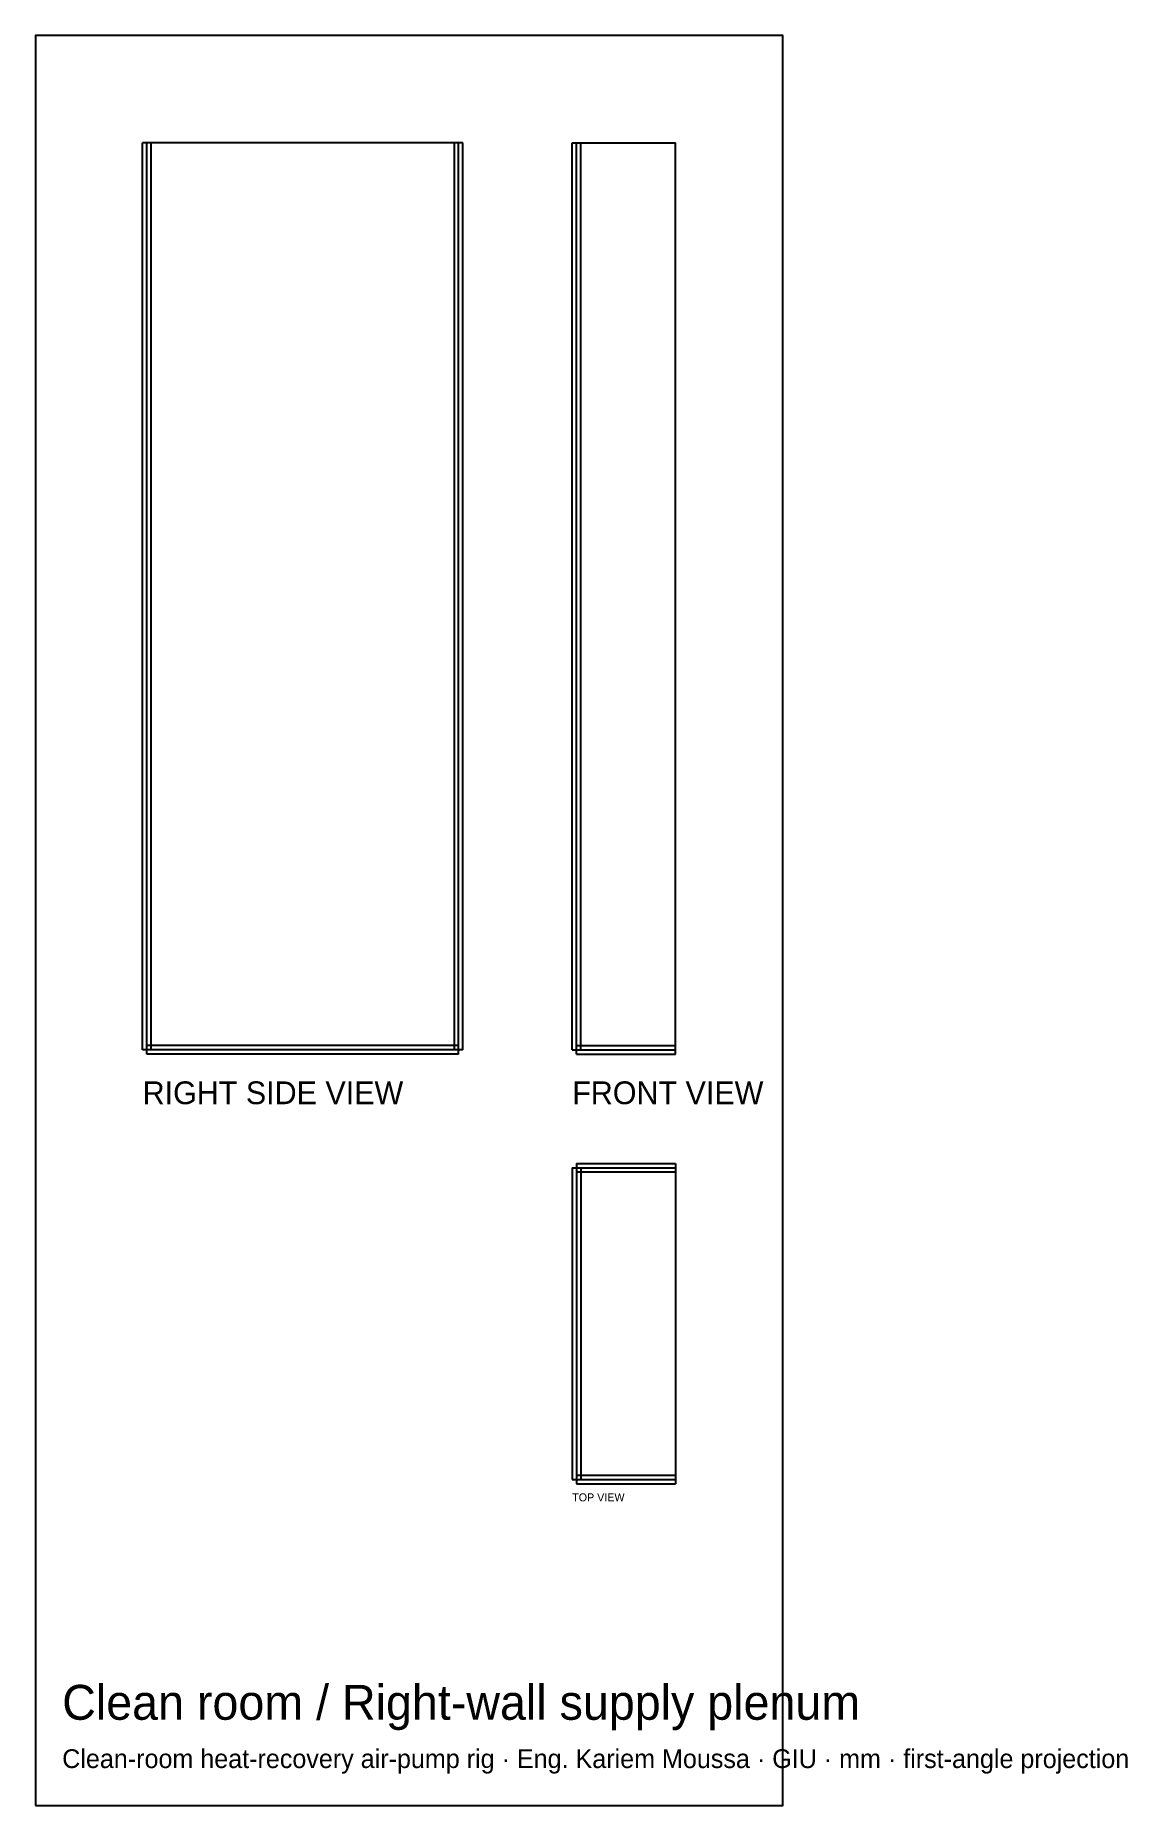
# Model space of a CAD drawing. Header units: millimetres. Extents: x 269 to 654, y -187 to 438.
import ezdxf

# ---------------------------------------------------------------- set-up
doc = ezdxf.new("R2010")
doc.units = ezdxf.units.MM
for name, color, linetype in [('BORDER', 7, 'Continuous'), ('HIDDEN', 8, 'Continuous'), ('TEXT', 5, 'Continuous'), ('VISIBLE', 7, 'Continuous')]:
    doc.layers.add(name, color=color, linetype=linetype)

msp = doc.modelspace()

# ---------------------------------------------------------------- linework, layer by layer
at = {"layer": 'BORDER'}
msp.add_lwpolyline([(269.0736, -186.6192), (532.8464, -186.6192), (532.8464, 437.8464), (269.0736, 437.8464)], close=True, dxfattribs=at)
at = {"layer": 'HIDDEN'}
for points in [[(309.92, 400), (306.92, 400)], [(306.92, 80), (306.92, 400)], [(309.92, 400), (308.42, 400)], [(308.42, 80), (308.42, 400)], [(418.42, 400), (308.42, 400)], [(308.42, 80), (308.42, 400)], [(309.92, 80), (309.92, 400)], [(419.92, 400), (416.92, 400)], [(416.92, 80), (416.92, 400)], [(418.42, 400), (416.92, 400)], [(418.42, 80), (418.42, 400)], [(418.42, 80), (418.42, 400)], [(419.92, 80), (419.92, 400)], [(458.5, 400), (461.5, 400)], [(458.5, 80), (458.5, 400)], [(460, 400), (495, 400)], [(460, 400), (495, 400)], [(460, 80), (460, 400)], [(460, 80), (460, 400)], [(460, 400), (495, 400)], [(460, 80), (460, 400)], [(460, 400), (461.5, 400)], [(461.5, 80), (461.5, 400)], [(461.5, 80), (461.5, 400)], [(495, 80), (495, 400)], [(495, 80), (495, 400)], [(495, 80), (495, 400)], [(418.42, 81.5), (308.42, 81.5)], [(308.42, 78.5), (308.42, 81.5)], [(418.42, 78.5), (418.42, 81.5)], [(460, 81.5), (495, 81.5)], [(460, 81.5), (495, 81.5)], [(460, 78.5), (460, 81.5)], [(460, 80), (460, 81.5)], [(495, 78.5), (495, 81.5)], [(495, 80), (495, 81.5)], [(309.92, 80), (306.92, 80)], [(418.42, 80), (308.42, 80)], [(418.42, 80), (308.42, 80)], [(418.42, 78.5), (308.42, 78.5)], [(419.92, 80), (416.92, 80)], [(458.5, 80), (461.5, 80)], [(460, 80), (495, 80)], [(460, 80), (495, 80)], [(460, 80), (495, 80)], [(460, 80), (461.5, 80)], [(460, 78.5), (495, 78.5)], [(458.5, 38.42), (461.5, 38.42)], [(458.5, 38.42), (458.5, -71.58)], [(460, 39.92), (495, 39.92)], [(460, 39.92), (460, 36.92)], [(460, 38.42), (495, 38.42)], [(460, 38.42), (495, 38.42)], [(460, 38.42), (460, -71.58)], [(460, 38.42), (460, -71.58)], [(461.5, 38.42), (461.5, -71.58)], [(495, 39.92), (495, 36.92)], [(495, 38.42), (495, 36.92)], [(495, 38.42), (495, -71.58)], [(460, 36.92), (495, 36.92)], [(458.5, -71.58), (461.5, -71.58)], [(460, -70.08), (495, -70.08)], [(460, -70.08), (460, -73.08)], [(460, -71.58), (495, -71.58)], [(460, -71.58), (495, -71.58)], [(460, -73.08), (495, -73.08)], [(495, -70.08), (495, -71.58)], [(495, -70.08), (495, -73.08)]]:
    msp.add_lwpolyline(points, dxfattribs=at)
at = {"layer": 'VISIBLE'}
for points in [[(309.92, 400), (306.92, 400)], [(306.92, 80), (306.92, 400)], [(309.92, 80), (309.92, 400)], [(416.92, 400), (309.92, 400)], [(419.92, 400), (416.92, 400)], [(416.92, 80), (416.92, 400)], [(419.92, 80), (419.92, 400)], [(458.5, 400), (460, 400)], [(458.5, 80), (458.5, 400)], [(460, 400), (495, 400)], [(460, 80), (460, 400)], [(495, 80), (495, 400)], [(418.42, 81.5), (308.42, 81.5)], [(308.42, 78.5), (308.42, 81.5)], [(418.42, 78.5), (418.42, 81.5)], [(309.92, 80), (306.92, 80)], [(418.42, 78.5), (308.42, 78.5)], [(419.92, 80), (416.92, 80)], [(458.5, 80), (460, 80)], [(460, 78.5), (460, 80)], [(460, 80), (495, 80)], [(460, 78.5), (495, 78.5)], [(495, 78.5), (495, 80)], [(458.5, 38.42), (461.5, 38.42)], [(458.5, 38.42), (458.5, -71.58)], [(460, 39.92), (495, 39.92)], [(460, 39.92), (460, 36.92)], [(461.5, 38.42), (461.5, -71.58)], [(495, 39.92), (495, 36.92)], [(460, 36.92), (495, 36.92)], [(495, 36.92), (495, -70.08)], [(458.5, -71.58), (461.5, -71.58)], [(460, -70.08), (495, -70.08)], [(460, -70.08), (460, -73.08)], [(460, -73.08), (495, -73.08)], [(495, -70.08), (495, -73.08)]]:
    msp.add_lwpolyline(points, dxfattribs=at)

# ---------------------------------------------------------------- texts
at = {"layer": 'TEXT'}
for s, height, p in [('RIGHT SIDE VIEW', 8.0375, (306.92, 60.8175)), ('FRONT VIEW', 8.0375, (458.5, 60.8175)), ('TOP VIEW', 2.825, (458.5, -79.295)), ('Clean room / Right-wall supply plenum', 12.30008, (278.5352, -156.3421)), ('Clean-room heat-recovery air-pump rig · Eng. Kariem Moussa · GIU · mm · first-angle projection', 6.62312, (278.5352, -173.373))]:
    msp.add_text(s, height=height, dxfattribs=at).set_placement(p)

doc.saveas('drawing.dxf')
